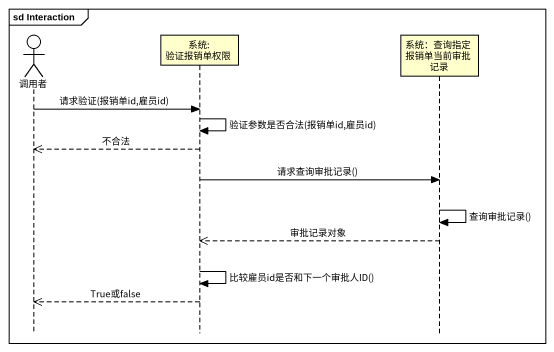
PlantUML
@startuml
mainframe sd Interaction
hide footbox
actor 调用者
participant "系统: 验证报销单权限" as 系统_验证报销单权限
participant "系统：查询指定报销单当前审批记录" as 系统_查询指定报销单当前审批记录

调用者 -> 系统_验证报销单权限 : 请求验证(报销单id,雇员id)
系统_验证报销单权限 -> 系统_验证报销单权限 : 验证参数是否合法(报销单id,雇员id)
系统_验证报销单权限 -->> 调用者 : 不合法
系统_验证报销单权限 -> 系统_查询指定报销单当前审批记录 : 请求查询审批记录()
系统_查询指定报销单当前审批记录 -> 系统_查询指定报销单当前审批记录 : 查询审批记录()
系统_查询指定报销单当前审批记录 -->> 系统_验证报销单权限 : 审批记录对象
系统_验证报销单权限 -> 系统_验证报销单权限 : 比较雇员id是否和下一个审批人ID()
系统_验证报销单权限 -->> 调用者 : True或false
@enduml
